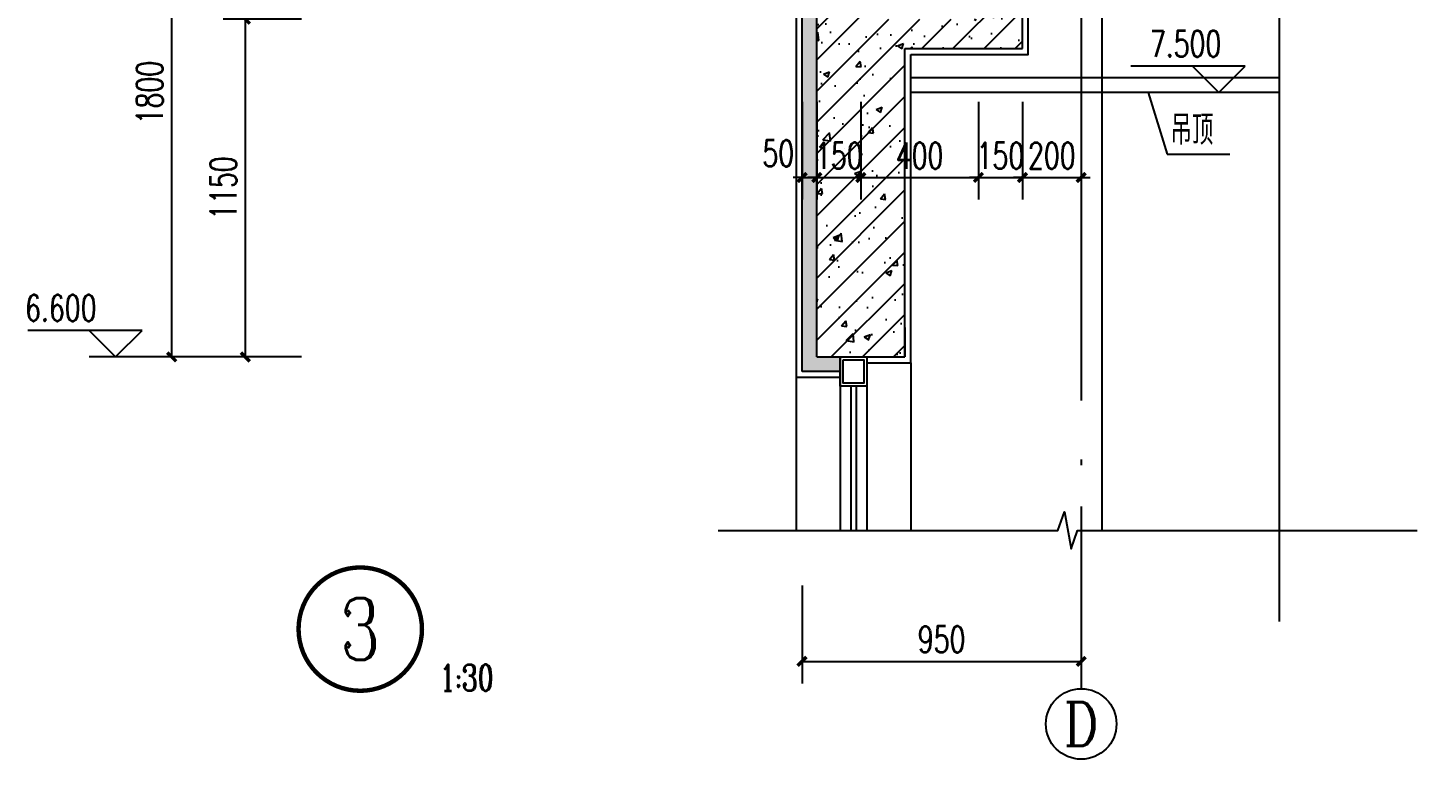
# Model space of a CAD drawing. Extents: x 63793 to 231107, y 20849 to 337643.
# Drawn here: x 152541 to 157269, y 51627 to 54118 of the extents above; entities that cross this region are included whole.
import ezdxf
from ezdxf.enums import TextEntityAlignment as Align

# ---------------------------------------------------------------- set-up
doc = ezdxf.new("R2010")
doc.units = 0
doc.header["$LTSCALE"] = 1000
doc.header["$MEASUREMENT"] = 0
doc.linetypes.add('CONTINOUS', pattern=[0])
doc.linetypes.add('DOTE', pattern=[2.42, 2, -0.2, 0.02, -0.2])
for name, color, linetype in [('AXIS', 3, 'Continuous'), ('AXIS_TEXT', 7, 'Continuous'), ('DIM_ELEV', 3, 'Continuous'), ('DIM_IDEN', 3, 'Continuous'), ('DIM_LEAD', 3, 'Continuous'), ('DIM_SYMB', 3, 'Continuous'), ('DOTE', 1, 'DOTE'), ('PUB_DIM', 3, 'Continuous'), ('PUB_TEXT', 7, 'Continuous'), ('SURFACE', 6, 'Continuous'), ('WALL', 2, 'Continuous'), ('填充', 8, 'Continuous'), ('新块$0$WINDOW', 4, 'Continuous')]:
    doc.layers.add(name, color=color, linetype=linetype)
doc.styles.add('_TCH_AXIS', font='COMPLEX', dxfattribs={"bigfont": 'GBCBIG'})
doc.styles.add('_TCH_DIM', font='SIMPLEX', dxfattribs={"bigfont": 'GBCBIG'})
doc.styles.add('_TCH_DIM_T3', font='SIMPLEX', dxfattribs={"width": 0.705882, "bigfont": 'GBCBIG'})
doc.styles.add('_TCH_LABEL', font='COMPLEX', dxfattribs={"bigfont": 'GBCBIG'})
doc.styles.add('COMPLEX', font='COMPLEX')
doc.dimstyles.new('_TCH_ARCH&&30', dxfattribs={"dimtxt": 89.25, "dimasz": 30, "dimexe": 75, "dimexo": 90, "dimgap": 30, "dimtad": 1, "dimdec": 0, "dimzin": 0, "dimdsep": 46, "dimtxsty": '_TCH_DIM_T3', "dimblk": 'ARCHTICK', "dimcen": 0.09, "dimclrt": 7, "dimazin": 2, "dimtfac": 1, "dimtdec": 0, "dimtix": 1, "dimtmove": 2, "dimatfit": 3, "dimldrblk": 'ARCHTICK', "dimfxl": 0, "dimtolj": 1, "dimtzin": 0, "dimarcsym": 0})

# ---------------------------------------------------------------- blocks, each defined once
blk = doc.blocks.new('_ArchTick')
at = {"color": 0, "linetype": 'ByBlock', "const_width": 0.4}
blk.add_lwpolyline([(-0.5, -0.5), (0.5, 0.5)], dxfattribs=at)
blk = doc.blocks.new('*D1629')
at = {"layer": 'Defpoints', "color": 0, "transparency": 16777216}
for p in [(153030.6, 54797.1), (153472, 54797.1), (153472, 52997.1)]:
    blk.add_point(p, dxfattribs=at)
at = {"layer": 'DIM_ELEV', "color": 0, "lineweight": -2, "transparency": 16777216}
for p, q in [((153382, 54797.1), (152955.6, 54797.1)), ((153030.6, 52997.1), (153030.6, 54797.1)), ((153382, 52997.1), (152955.6, 52997.1))]:
    blk.add_line(p, q, dxfattribs=at)
at = {"layer": 'DIM_ELEV', "color": 0, "lineweight": -2, "transparency": 16777216, "xscale": 30, "yscale": 30, "zscale": 30}
for p, rotation in [((153030.6, 54797.1), 90), ((153030.6, 52997.1), 270)]:
    blk.add_blockref('_ArchTick', p, dxfattribs=dict(at, rotation=rotation))
at = {"layer": 'DIM_ELEV', "color": 7, "transparency": 16777216, "insert": (152955.9, 53897.1), "char_height": 89.25, "attachment_point": 5, "rotation": 90, "style": '_TCH_DIM_T3'}
blk.add_mtext('\\A1;1800', dxfattribs=at)
blk = doc.blocks.new('*D339')
at = {"layer": 'Defpoints', "color": 0, "transparency": 16777216}
for p in [(153281.2, 54147.1), (153562, 54147.1), (153562, 52997.1)]:
    blk.add_point(p, dxfattribs=at)
at = {"layer": 'PUB_DIM', "color": 0, "lineweight": -2, "transparency": 16777216}
for p, q in [((153472, 54147.1), (153206.2, 54147.1)), ((153281.2, 52997.1), (153281.2, 54147.1)), ((153472, 52997.1), (153206.2, 52997.1))]:
    blk.add_line(p, q, dxfattribs=at)
at = {"layer": 'PUB_DIM', "color": 0, "lineweight": -2, "transparency": 16777216, "xscale": 30, "yscale": 30, "zscale": 30}
for p, rotation in [((153281.2, 54147.1), 90), ((153281.2, 52997.1), 270)]:
    blk.add_blockref('_ArchTick', p, dxfattribs=dict(at, rotation=rotation))
at = {"layer": 'PUB_DIM', "color": 7, "transparency": 16777216, "insert": (153206.5, 53572.1), "char_height": 89.25, "attachment_point": 5, "rotation": 90, "style": '_TCH_DIM_T3'}
blk.add_mtext('\\A1;1150', dxfattribs=at)
blk = doc.blocks.new('*D346')
at = {"layer": 'AXIS', "color": 0, "lineweight": -2, "transparency": 16777216}
for p, q in [((155925.8, 53866.1), (155925.8, 53533)), ((156125.8, 53866.1), (156125.8, 53533)), ((155925.8, 53608), (155895.8, 53608)), ((155925.8, 53608), (156125.8, 53608)), ((156125.8, 53608), (156155.8, 53608))]:
    blk.add_line(p, q, dxfattribs=at)
at = {"layer": 'Defpoints', "color": 0, "transparency": 16777216}
for p in [(155925.8, 53956.1), (156125.8, 53956.1), (156125.8, 53608)]:
    blk.add_point(p, dxfattribs=at)
at = {"layer": 'AXIS', "color": 0, "lineweight": -2, "transparency": 16777216, "xscale": 30, "yscale": 30, "zscale": 30}
blk.add_blockref('_ArchTick', (155925.8, 53608), dxfattribs=at)
at = {"layer": 'AXIS', "color": 0, "lineweight": -2, "transparency": 16777216, "xscale": 30, "yscale": 30, "zscale": 30, "rotation": 180}
blk.add_blockref('_ArchTick', (156125.8, 53608), dxfattribs=at)
at = {"layer": 'AXIS', "color": 7, "transparency": 16777216, "insert": (156025.8, 53682.6), "char_height": 89.25, "attachment_point": 5, "style": '_TCH_DIM_T3'}
blk.add_mtext('\\A1;200', dxfattribs=at)
blk = doc.blocks.new('*D347')
at = {"layer": 'AXIS', "color": 0, "lineweight": -2, "transparency": 16777216}
for p, q in [((155775.8, 53866.1), (155775.8, 53533)), ((155925.8, 53866.1), (155925.8, 53533)), ((155775.8, 53608), (155745.8, 53608)), ((155775.8, 53608), (155925.8, 53608)), ((155925.8, 53608), (155955.8, 53608))]:
    blk.add_line(p, q, dxfattribs=at)
at = {"layer": 'Defpoints', "color": 0, "transparency": 16777216}
for p in [(155775.8, 53956.1), (155925.8, 53956.1), (155925.8, 53608)]:
    blk.add_point(p, dxfattribs=at)
at = {"layer": 'AXIS', "color": 0, "lineweight": -2, "transparency": 16777216, "xscale": 30, "yscale": 30, "zscale": 30}
blk.add_blockref('_ArchTick', (155775.8, 53608), dxfattribs=at)
at = {"layer": 'AXIS', "color": 0, "lineweight": -2, "transparency": 16777216, "xscale": 30, "yscale": 30, "zscale": 30, "rotation": 180}
blk.add_blockref('_ArchTick', (155925.8, 53608), dxfattribs=at)
at = {"layer": 'AXIS', "color": 7, "transparency": 16777216, "insert": (155850.8, 53682.6), "char_height": 89.25, "attachment_point": 5, "style": '_TCH_DIM_T3'}
blk.add_mtext('\\A1;150', dxfattribs=at)
blk = doc.blocks.new('*D348')
at = {"layer": 'AXIS', "color": 0, "lineweight": -2, "transparency": 16777216}
for p, q in [((155375.8, 53866.1), (155375.8, 53533)), ((155775.8, 53866.1), (155775.8, 53533)), ((155375.8, 53608), (155775.8, 53608))]:
    blk.add_line(p, q, dxfattribs=at)
at = {"layer": 'Defpoints', "color": 0, "transparency": 16777216}
for p in [(155375.8, 53956.1), (155775.8, 53956.1), (155775.8, 53608)]:
    blk.add_point(p, dxfattribs=at)
at = {"layer": 'AXIS', "color": 0, "lineweight": -2, "transparency": 16777216, "xscale": 30, "yscale": 30, "zscale": 30, "rotation": 180}
blk.add_blockref('_ArchTick', (155375.8, 53608), dxfattribs=at)
at = {"layer": 'AXIS', "color": 0, "lineweight": -2, "transparency": 16777216, "xscale": 30, "yscale": 30, "zscale": 30}
blk.add_blockref('_ArchTick', (155775.8, 53608), dxfattribs=at)
at = {"layer": 'AXIS', "color": 7, "transparency": 16777216, "insert": (155575.8, 53682.6), "char_height": 89.25, "attachment_point": 5, "style": '_TCH_DIM_T3'}
blk.add_mtext('\\A1;400', dxfattribs=at)
blk = doc.blocks.new('*D349')
at = {"layer": 'AXIS', "color": 0, "lineweight": -2, "transparency": 16777216}
for p, q in [((155225.8, 53866.1), (155225.8, 53533)), ((155375.8, 53866.1), (155375.8, 53533)), ((155225.8, 53608), (155195.8, 53608)), ((155225.8, 53608), (155375.8, 53608)), ((155375.8, 53608), (155405.8, 53608))]:
    blk.add_line(p, q, dxfattribs=at)
at = {"layer": 'Defpoints', "color": 0, "transparency": 16777216}
for p in [(155225.8, 53956.1), (155375.8, 53956.1), (155375.8, 53608)]:
    blk.add_point(p, dxfattribs=at)
at = {"layer": 'AXIS', "color": 0, "lineweight": -2, "transparency": 16777216, "xscale": 30, "yscale": 30, "zscale": 30}
blk.add_blockref('_ArchTick', (155225.8, 53608), dxfattribs=at)
at = {"layer": 'AXIS', "color": 0, "lineweight": -2, "transparency": 16777216, "xscale": 30, "yscale": 30, "zscale": 30, "rotation": 180}
blk.add_blockref('_ArchTick', (155375.8, 53608), dxfattribs=at)
at = {"layer": 'AXIS', "color": 7, "transparency": 16777216, "insert": (155300.8, 53682.6), "char_height": 89.25, "attachment_point": 5, "style": '_TCH_DIM_T3'}
blk.add_mtext('\\A1;150', dxfattribs=at)
blk = doc.blocks.new('*D350')
at = {"layer": 'AXIS', "color": 0, "lineweight": -2, "transparency": 16777216}
for p, q in [((155175.8, 53866.1), (155175.8, 53533)), ((155225.8, 53866.1), (155225.8, 53533)), ((155175.8, 53608), (155145.8, 53608)), ((155175.8, 53608), (155225.8, 53608)), ((155225.8, 53608), (155255.8, 53608))]:
    blk.add_line(p, q, dxfattribs=at)
at = {"layer": 'Defpoints', "color": 0, "transparency": 16777216}
for p in [(155175.8, 53956.1), (155225.8, 53956.1), (155225.8, 53608)]:
    blk.add_point(p, dxfattribs=at)
at = {"layer": 'AXIS', "color": 0, "lineweight": -2, "transparency": 16777216, "xscale": 30, "yscale": 30, "zscale": 30}
blk.add_blockref('_ArchTick', (155175.8, 53608), dxfattribs=at)
at = {"layer": 'AXIS', "color": 0, "lineweight": -2, "transparency": 16777216, "xscale": 30, "yscale": 30, "zscale": 30, "rotation": 180}
blk.add_blockref('_ArchTick', (155225.8, 53608), dxfattribs=at)
at = {"layer": 'AXIS', "color": 7, "transparency": 16777216, "insert": (155094.8, 53690.5), "char_height": 89.25, "attachment_point": 5, "style": '_TCH_DIM_T3'}
blk.add_mtext('\\A1;50', dxfattribs=at)
blk = doc.blocks.new('*D352')
at = {"layer": 'AXIS', "color": 0, "lineweight": -2, "transparency": 16777216}
for p, q in [((155175.8, 52218.3), (155175.8, 51885.2)), ((156125.8, 52218.3), (156125.8, 51885.2)), ((155175.8, 51960.2), (156125.8, 51960.2))]:
    blk.add_line(p, q, dxfattribs=at)
at = {"layer": 'Defpoints', "color": 0, "transparency": 16777216}
for p in [(155175.8, 52308.3), (156125.8, 52308.3), (156125.8, 51960.2)]:
    blk.add_point(p, dxfattribs=at)
at = {"layer": 'AXIS', "color": 0, "lineweight": -2, "transparency": 16777216, "xscale": 30, "yscale": 30, "zscale": 30, "rotation": 180}
blk.add_blockref('_ArchTick', (155175.8, 51960.2), dxfattribs=at)
at = {"layer": 'AXIS', "color": 0, "lineweight": -2, "transparency": 16777216, "xscale": 30, "yscale": 30, "zscale": 30}
blk.add_blockref('_ArchTick', (156125.8, 51960.2), dxfattribs=at)
at = {"layer": 'AXIS', "color": 7, "transparency": 16777216, "insert": (155650.8, 52034.9), "char_height": 89.25, "attachment_point": 5, "style": '_TCH_DIM_T3'}
blk.add_mtext('\\A1;950', dxfattribs=at)
blk = doc.blocks.new('_AXISO')
blk.add_circle((0, 0), 0.5)
at = {"layer": 'AXIS_TEXT', "style": 'COMPLEX', "width": 1.041667}
blk.add_attdef('A', text='', height=0.56, dxfattribs=at).set_placement((-0.25, -0.28), (0.25, -0.28), align=Align.FIT)

msp = doc.modelspace()

# ---------------------------------------------------------------- hatches: boundary and pattern name
at = {"layer": '填充', "linetype": 'CONTINOUS'}
h = msp.add_hatch(dxfattribs=at)
h.set_pattern_fill('HONEY', color=256, scale=15, style=0)
h.set_pattern_definition([(0, (-54254.915, 195378.846), (35.71875, 20.622225), [23.8125, -47.625]), (120, (-54254.915, 195378.846), (-35.7187457, 20.6222324), [23.8125, -47.625]), (60, (-54254.915, 195378.846), (4.3e-06, 41.2444574), [-47.625, 23.8125])])
h.paths.add_polyline_path([(155775.8, 56259.7), (155725.8, 56237.7), (155725.8, 54797.1), (155175.8, 54797.1), (155175.8, 52947.1), (155305.8, 52947.1), (155305.8, 52997.1), (155225.8, 52997.1), (155225.8, 54747.1), (155775.8, 54747.1)])
h.paths.add_polyline_path([(156800, 56863.1), (156800, 57026.9), (154563.1, 56043.2), (154630.1, 55908.8)])
at = {"layer": '填充'}
h = msp.add_hatch(dxfattribs=at)
h.set_pattern_fill('钢筋混凝土', color=256, scale=30, style=0)
h.set_pattern_definition([(45, (-54906.27, 195378.846), (-53.033009, 53.033009), []), (50, (-54906.27, 195378.85), (215.17805, -18.82564), [22.5, -247.5]), (355, (-54906.27, 195378.85), (-41.6254, 225.65764), [18, -198]), (100.4514, (-54888.34, 195377.28), (173.55281, 206.83186), [19.12206, -210.34263]), (46.1842, (-54906.27, 195438.85), (320.17231, -49.6557), [33.75, -371.25]), (96.6356, (-54879.6, 195434.7), (280.3988, 292.23536), [28.6831, -315.5139]), (351.1842, (-54906.27, 195438.85), (280.3986, 292.2356), [27, -297]), (21, (-54876.27, 195423.85), (179.07212, -120.78567), [22.5, -247.5]), (326, (-54876.27, 195423.85), (72.9946, 217.54501), [18, -198]), (71.4514, (-54861.35, 195413.78), (252.06679, 96.75915), [19.12206, -210.34263]), (37.5, (-54906.27, 195378.846), (3.647957, 99.868156), [0, -195.6, 0, -201, 0, -198.75]), (7.5, (-54906.27, 195378.85), (78.92086, 118.323514), [0, -114.6, 0, -191.1, 0, -75.75]), (327.5, (-54973.17, 195378.846), (160.14673, -6.766462), [0, -75, 0, -234, 0, -310.5]), (317.5, (-55003.17, 195378.85), (174.95585, 30.031495), [0, -97.5, 0, -155.4, 0, -220.5])])
h.paths.add_polyline_path([(155375.8, 54647.1), (155225.8, 54647.1), (155225.8, 54147.1), (155375.8, 54147.1)])
h.paths.add_polyline_path([(155925.8, 54647.1), (155775.8, 54647.1), (155775.8, 54447.1), (155925.8, 54447.1)])
h.paths.add_polyline_path([(155925.8, 55190.8), (155775.8, 55190.8), (155775.8, 54747.1), (155925.8, 54747.1)])
h.paths.add_polyline_path([(155272.3, 53607.4), (155479.3, 53607.4), (155479.3, 53472.4), (155272.3, 53472.4)], flags=24)
h.paths.add_polyline_path([(155925.8, 54047.1), (155925.8, 54447.1), (155775.8, 54447.1), (155775.8, 54147.1), (155225.8, 54147.1), (155225.8, 52997.1), (155525.8, 52997.1), (155525.8, 54047.1)])

# ---------------------------------------------------------------- linework, layer by layer
msp.add_line((156195.8, 55170.8), (156195.8, 52405.9))
at = {"color": 4}
for p, q in [((155175.8, 52947.1), (155175.8, 54797.1)), ((155305.8, 52947.1), (155175.8, 52947.1))]:
    msp.add_line(p, q, dxfattribs=at)
at = {"color": 42}
for p, q in [((156800, 53947.1), (155545.8, 53947.1)), ((156800, 53897.1), (155545.8, 53897.1))]:
    msp.add_line(p, q, dxfattribs=at)
at = {"color": 6}
msp.add_lwpolyline([(155545.8, 54027.1), (155945.8, 54027.1), (155945.8, 55170.8), (156075.8, 55170.8), (156195.8, 55170.8), (156195.8, 56422.6)], dxfattribs=at)
at = {"layer": 'AXIS'}
msp.add_line((156125.8, 52487.5), (156125.8, 51867), dxfattribs=at)
at = {"layer": 'DIM_ELEV'}
for p, q in [((156684.1, 53987.1), (156295.3, 53987.1)), ((156594.1, 53897.1), (156504.1, 53987.1)), ((156594.1, 53897.1), (156684.1, 53987.1)), ((152929.6, 53087.1), (152540.8, 53087.1)), ((152839.6, 52997.1), (152749.6, 53087.1)), ((152839.6, 52997.1), (152929.6, 53087.1)), ((153255.3, 52997.1), (152749.6, 52997.1))]:
    msp.add_line(p, q, dxfattribs=at)
at = {"layer": 'DIM_IDEN', "const_width": 15}
msp.add_lwpolyline([(153882.3, 52070, 1), (153462.3, 52070, 1)], format="xyb", close=True, dxfattribs=at)
at = {"layer": 'DIM_LEAD'}
for p, q in [((156353.8, 53897.1), (156418.3, 53687.9)), ((156418.3, 53687.9), (156418.3, 53687.9)), ((156418.3, 53687.9), (156632, 53687.9))]:
    msp.add_line(p, q, dxfattribs=at)
at = {"layer": 'DIM_SYMB'}
for points in [[(156800, 57432.1), (156800, 54797.9), (156863, 54774.9), (156737, 54752.7), (156800, 54730.4), (156800, 52096.1)], [(154890.8, 52405.9), (156046.3, 52405.9), (156069.2, 52468.9), (156091.5, 52342.9), (156113.8, 52405.9), (157269.4, 52405.9)]]:
    msp.add_lwpolyline(points, dxfattribs=at)
at = {"layer": 'DOTE', "linetype": 'DOTE'}
msp.add_line((156125.8, 57268), (156125.8, 52405.9), dxfattribs=at)
at = {"layer": 'SURFACE'}
for p, q in [((155545.8, 52977.1), (155545.8, 54027.1)), ((155395.8, 52977.1), (155545.8, 52977.1)), ((155305.8, 52927.1), (155155.8, 52927.1))]:
    msp.add_line(p, q, dxfattribs=at)
msp.add_lwpolyline([(154385.8, 55797.1), (154385.8, 55537.1), (153765.8, 55537.1), (153765.8, 55837.1), (153585.8, 55837.1), (153585.8, 55357.1), (154765.8, 55357.1), (154765.8, 55771.8), (155705.8, 56185.2), (155705.8, 54817.1), (155155.8, 54817.1), (155155.8, 52927.1)], dxfattribs=at)
at = {"layer": 'WALL'}
for p, q in [((155925.8, 54047.1), (155925.8, 55190.8)), ((155225.8, 52997.1), (155225.8, 54747.1)), ((155525.8, 52997.1), (155525.8, 54047.1)), ((155525.8, 54047.1), (155925.8, 54047.1)), ((155525.8, 53097.1), (155525.8, 52997.1)), ((155225.8, 52997.1), (155525.8, 52997.1))]:
    msp.add_line(p, q, dxfattribs=at)
for points in [[(155225.8, 52997.1), (155225.8, 52997.1), (155525.8, 52997.1)], [(155525.8, 52997.1), (155525.8, 52997.1)]]:
    msp.add_lwpolyline(points, dxfattribs=at)
at = {"layer": '新块$0$WINDOW'}
for p, q in [((155305.8, 52997.1), (155305.8, 52405.9)), ((155395.8, 52997.1), (155395.8, 52405.9)), ((155545.8, 52977.1), (155545.8, 52405.9)), ((155155.8, 52927.1), (155155.8, 52405.9)), ((155341.8, 52897.1), (155341.8, 52405.9)), ((155359.8, 52897.1), (155359.8, 52405.9))]:
    msp.add_line(p, q, dxfattribs=at)
for points in [[(155305.8, 52997.1), (155395.8, 52997.1), (155395.8, 52897.1), (155305.8, 52897.1)], [(155315.8, 52987.1), (155385.8, 52987.1), (155385.8, 52907.1), (155315.8, 52907.1)]]:
    msp.add_lwpolyline(points, close=True, dxfattribs=at)

# ---------------------------------------------------------------- block references
at = {"layer": 'AXIS'}
ref = msp.add_blockref('_AXISO', (156125.8, 51747), dxfattribs=dict(at, xscale=240, yscale=240, zscale=240))
ref.add_attrib('A', 'D', dxfattribs={"layer": 'AXIS_TEXT', "height": 149.2, "style": '_TCH_AXIS'}).set_placement((156065.4, 51672.3), (156186.2, 51672.3), align=Align.FIT)

# ---------------------------------------------------------------- texts
at = {"layer": 'PUB_TEXT', "width": 0.705882}
for s, style, p in [('7.500', '_TCH_DIM', (156359.6, 54018.6)), ('6.600', '_TCH_DIM', (152531.8, 53118.6)), ('1:30', '_TCH_LABEL', (153942.3, 51860))]:
    msp.add_text(s, height=89.25, dxfattribs=dict(at, style=style)).set_placement(p)
at = {"layer": 'PUB_TEXT', "style": '_TCH_DIM'}
msp.add_text('吊顶', height=101.28, dxfattribs=at).set_placement((156429.8, 53719.4))
at = {"layer": 'PUB_TEXT', "style": '_TCH_LABEL'}
msp.add_text('3', height=209.7, dxfattribs=at).set_placement((153602.4, 51965.2), (153742.1, 51965.2), align=Align.FIT)

# ---------------------------------------------------------------- dimensions: what is measured, and where the dimension line sits
at = {"layer": 'AXIS'}
dim = msp.add_linear_dim(base=(155225.8, 53608), p1=(155175.8, 53956.1), p2=(155225.8, 53956.1), angle=0, text='50', dimstyle='_TCH_ARCH&&30', dxfattribs=at)
dim.commit()
dim.dimension.update_dxf_attribs({"geometry": '*D350', "text_midpoint": (155094.8, 53690.5), "dimtype": 129})
for p1, p2, text, picture, middle in [((155225.8, 53956.1), (155375.8, 53956.1), '150', '*D349', (155300.8, 53682.6)), ((155375.8, 53956.1), (155775.8, 53956.1), '400', '*D348', (155575.8, 53682.6)), ((155775.8, 53956.1), (155925.8, 53956.1), '150', '*D347', (155850.8, 53682.6)), ((155925.8, 53956.1), (156125.8, 53956.1), '200', '*D346', (156025.8, 53682.6)), ((155175.8, 52308.3), (156125.8, 52308.3), '950', '*D352', (155650.8, 52034.9))]:
    dim = msp.add_aligned_dim(p1=p1, p2=p2, distance=-348.1, text=text, dimstyle='_TCH_ARCH&&30', dxfattribs=at)
    dim.commit()
    dim.dimension.update_dxf_attribs({"geometry": picture, "text_midpoint": middle})
at = {"layer": 'DIM_ELEV'}
dim = msp.add_aligned_dim(p1=(153472, 52997.1), p2=(153472, 54797.1), distance=441.4, text='1800', dimstyle='_TCH_ARCH&&30', dxfattribs=at)
dim.commit()
dim.dimension.update_dxf_attribs({"geometry": '*D1629', "text_midpoint": (152955.9, 53897.1)})
at = {"layer": 'PUB_DIM'}
dim = msp.add_aligned_dim(p1=(153562, 52997.1), p2=(153562, 54147.1), distance=280.8, text='1150', dimstyle='_TCH_ARCH&&30', dxfattribs=at)
dim.commit()
dim.dimension.update_dxf_attribs({"geometry": '*D339', "text_midpoint": (153206.5, 53572.1)})

doc.saveas('drawing.dxf')
